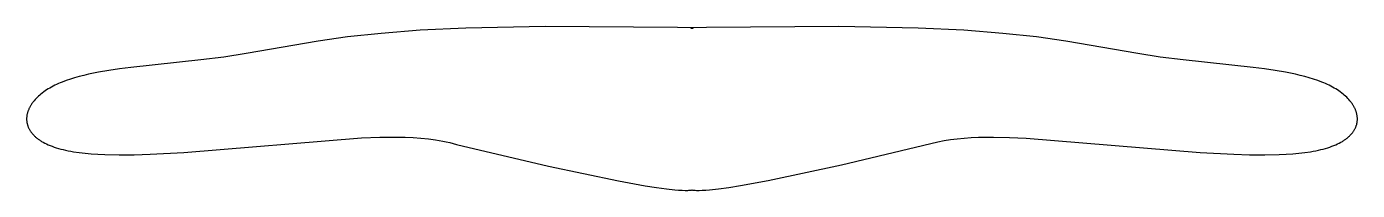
# Model space of a CAD drawing. Header units: inches. Extents: x 17.8 to 60.8, y 29.1 to 34.4.
import ezdxf

# ---------------------------------------------------------------- set-up
doc = ezdxf.new("R2010")
doc.units = ezdxf.units.IN
doc.header["$MEASUREMENT"] = 0
doc.layers.add('Default', color=7, linetype='Continuous', true_color=0x000000)

msp = doc.modelspace()

# ---------------------------------------------------------------- linework, layer by layer
at = {"layer": 'Default'}
msp.add_lwpolyline([(31.723, 30.582), (34.701, 29.881), (36.961, 29.402), (37.822, 29.246), (38.186, 29.189), (38.504, 29.146), (38.777, 29.117), (38.897, 29.107), (39.006, 29.101), (39.104, 29.099), (39.148, 29.099), (39.19, 29.099), (39.229, 29.101), (39.265, 29.104), (39.298, 29.107), (39.314, 29.109), (39.329, 29.112), (39.344, 29.109), (39.36, 29.107), (39.377, 29.105), (39.394, 29.104), (39.432, 29.101), (39.472, 29.099), (39.515, 29.099), (39.561, 29.099), (39.662, 29.101), (39.774, 29.108), (39.899, 29.118), (40.183, 29.15), (40.514, 29.195), (40.892, 29.256), (41.79, 29.421), (44.151, 29.925), (47.265, 30.662), (47.47, 30.702), (47.68, 30.735), (47.895, 30.763), (48.117, 30.784), (48.344, 30.8), (48.577, 30.811), (48.816, 30.817), (49.062, 30.819), (49.575, 30.809), (50.116, 30.785), (55.733, 30.322), (56.819, 30.265), (57.334, 30.25), (57.826, 30.247), (58.291, 30.256), (58.511, 30.266), (58.723, 30.28), (58.925, 30.298), (59.118, 30.319), (59.301, 30.346), (59.388, 30.361), (59.473, 30.376), (59.555, 30.394), (59.634, 30.412), (59.711, 30.431), (59.784, 30.452), (59.855, 30.473), (59.923, 30.496), (59.989, 30.519), (60.052, 30.544), (60.112, 30.569), (60.169, 30.596), (60.224, 30.623), (60.277, 30.651), (60.327, 30.68), (60.351, 30.695), (60.374, 30.71), (60.396, 30.725), (60.419, 30.74), (60.44, 30.755), (60.461, 30.771), (60.481, 30.787), (60.5, 30.803), (60.519, 30.819), (60.538, 30.835), (60.555, 30.852), (60.572, 30.868), (60.589, 30.885), (60.605, 30.902), (60.62, 30.919), (60.635, 30.936), (60.649, 30.953), (60.662, 30.971), (60.675, 30.988), (60.687, 31.006), (60.699, 31.024), (60.71, 31.042), (60.72, 31.06), (60.73, 31.078), (60.74, 31.096), (60.748, 31.114), (60.757, 31.132), (60.764, 31.151), (60.771, 31.169), (60.778, 31.188), (60.784, 31.207), (60.789, 31.226), (60.794, 31.244), (60.798, 31.263), (60.802, 31.282), (60.805, 31.301), (60.807, 31.32), (60.809, 31.34), (60.811, 31.359), (60.812, 31.378), (60.812, 31.397), (60.812, 31.417), (60.811, 31.436), (60.81, 31.455), (60.808, 31.475), (60.806, 31.494), (60.803, 31.513), (60.799, 31.533), (60.796, 31.552), (60.791, 31.572), (60.786, 31.591), (60.781, 31.61), (60.775, 31.63), (60.768, 31.649), (60.761, 31.669), (60.754, 31.688), (60.746, 31.707), (60.737, 31.726), (60.728, 31.746), (60.719, 31.765), (60.709, 31.784), (60.698, 31.803), (60.687, 31.822), (60.676, 31.841), (60.664, 31.86), (60.652, 31.879), (60.639, 31.898), (60.625, 31.917), (60.611, 31.936), (60.597, 31.954), (60.582, 31.973), (60.567, 31.991), (60.535, 32.028), (60.501, 32.064), (60.466, 32.1), (60.428, 32.136), (60.389, 32.171), (60.348, 32.205), (60.305, 32.239), (60.261, 32.272), (60.214, 32.305), (60.167, 32.337), (60.117, 32.369), (60.066, 32.399), (60.013, 32.429), (59.958, 32.459), (59.902, 32.487), (59.845, 32.515), (59.786, 32.542), (59.725, 32.568), (59.663, 32.593), (59.534, 32.641), (59.4, 32.687), (59.26, 32.73), (59.116, 32.77), (58.967, 32.808), (58.813, 32.844), (58.493, 32.909), (58.158, 32.967), (57.81, 33.018), (57.452, 33.065), (55.192, 33.307), (54.447, 33.4), (53.725, 33.513), (51.4, 33.915), (50.456, 34.046), (49.369, 34.164), (48.104, 34.261), (46.626, 34.332), (44.072, 34.38), (39.801, 34.354), (39.361, 34.341), (39.312, 34.338), (39.297, 34.337), (39.295, 34.337), (39.292, 34.336), (39.291, 34.336), (39.289, 34.336), (39.288, 34.335), (39.288, 34.335), (39.288, 34.335), (39.288, 34.335), (39.289, 34.334), (39.291, 34.334), (39.292, 34.334), (39.295, 34.334), (39.3, 34.333), (39.308, 34.333), (39.329, 34.332), (39.35, 34.333), (39.357, 34.333), (39.363, 34.334), (39.365, 34.334), (39.367, 34.334), (39.369, 34.334), (39.369, 34.335), (39.37, 34.335), (39.37, 34.335), (39.369, 34.335), (39.368, 34.336), (39.367, 34.336), (39.365, 34.336), (39.363, 34.337), (39.361, 34.337), (39.346, 34.338), (39.297, 34.341), (38.857, 34.354), (34.586, 34.38), (32.032, 34.332), (30.554, 34.261), (29.289, 34.164), (28.202, 34.046), (27.257, 33.915), (24.933, 33.513), (24.211, 33.4), (23.466, 33.307), (21.206, 33.065), (20.847, 33.018), (20.5, 32.967), (20.165, 32.909), (19.845, 32.844), (19.691, 32.808), (19.542, 32.77), (19.397, 32.73), (19.258, 32.687), (19.124, 32.641), (18.995, 32.593), (18.933, 32.568), (18.872, 32.542), (18.813, 32.515), (18.755, 32.487), (18.699, 32.459), (18.645, 32.429), (18.592, 32.399), (18.541, 32.369), (18.491, 32.337), (18.443, 32.305), (18.397, 32.272), (18.353, 32.239), (18.31, 32.205), (18.269, 32.171), (18.23, 32.136), (18.192, 32.1), (18.157, 32.064), (18.123, 32.028), (18.091, 31.991), (18.076, 31.973), (18.061, 31.954), (18.046, 31.936), (18.032, 31.917), (18.019, 31.898), (18.006, 31.879), (17.994, 31.86), (17.982, 31.841), (17.97, 31.822), (17.959, 31.803), (17.949, 31.784), (17.939, 31.765), (17.929, 31.746), (17.92, 31.726), (17.912, 31.707), (17.904, 31.688), (17.896, 31.669), (17.889, 31.649), (17.883, 31.63), (17.877, 31.61), (17.871, 31.591), (17.867, 31.572), (17.862, 31.552), (17.858, 31.533), (17.855, 31.513), (17.852, 31.494), (17.85, 31.475), (17.848, 31.455), (17.847, 31.436), (17.846, 31.417), (17.846, 31.397), (17.846, 31.378), (17.847, 31.359), (17.848, 31.34), (17.85, 31.32), (17.853, 31.301), (17.856, 31.282), (17.86, 31.263), (17.864, 31.244), (17.869, 31.226), (17.874, 31.207), (17.88, 31.188), (17.886, 31.169), (17.893, 31.151), (17.901, 31.132), (17.909, 31.114), (17.918, 31.096), (17.927, 31.078), (17.937, 31.06), (17.948, 31.042), (17.959, 31.024), (17.971, 31.006), (17.983, 30.988), (17.996, 30.971), (18.009, 30.953), (18.023, 30.936), (18.038, 30.919), (18.053, 30.902), (18.069, 30.885), (18.085, 30.868), (18.102, 30.852), (18.12, 30.835), (18.138, 30.819), (18.157, 30.803), (18.177, 30.787), (18.197, 30.771), (18.218, 30.755), (18.239, 30.74), (18.261, 30.725), (18.284, 30.71), (18.307, 30.695), (18.331, 30.68), (18.381, 30.651), (18.433, 30.623), (18.488, 30.596), (18.546, 30.569), (18.606, 30.544), (18.669, 30.519), (18.734, 30.496), (18.803, 30.473), (18.873, 30.452), (18.947, 30.431), (19.024, 30.412), (19.103, 30.394), (19.185, 30.376), (19.269, 30.361), (19.357, 30.346), (19.54, 30.319), (19.733, 30.298), (19.935, 30.28), (20.147, 30.266), (20.367, 30.256), (20.831, 30.247), (21.323, 30.25), (21.839, 30.265), (22.924, 30.322), (28.656, 30.791), (29.245, 30.814), (29.527, 30.819), (29.8, 30.818), (30.065, 30.812), (30.323, 30.8), (30.573, 30.781), (30.816, 30.756), (31.052, 30.724), (31.168, 30.706), (31.282, 30.685), (31.394, 30.662), (31.505, 30.638), (31.615, 30.611)], close=True, dxfattribs=at)

doc.saveas('drawing.dxf')
